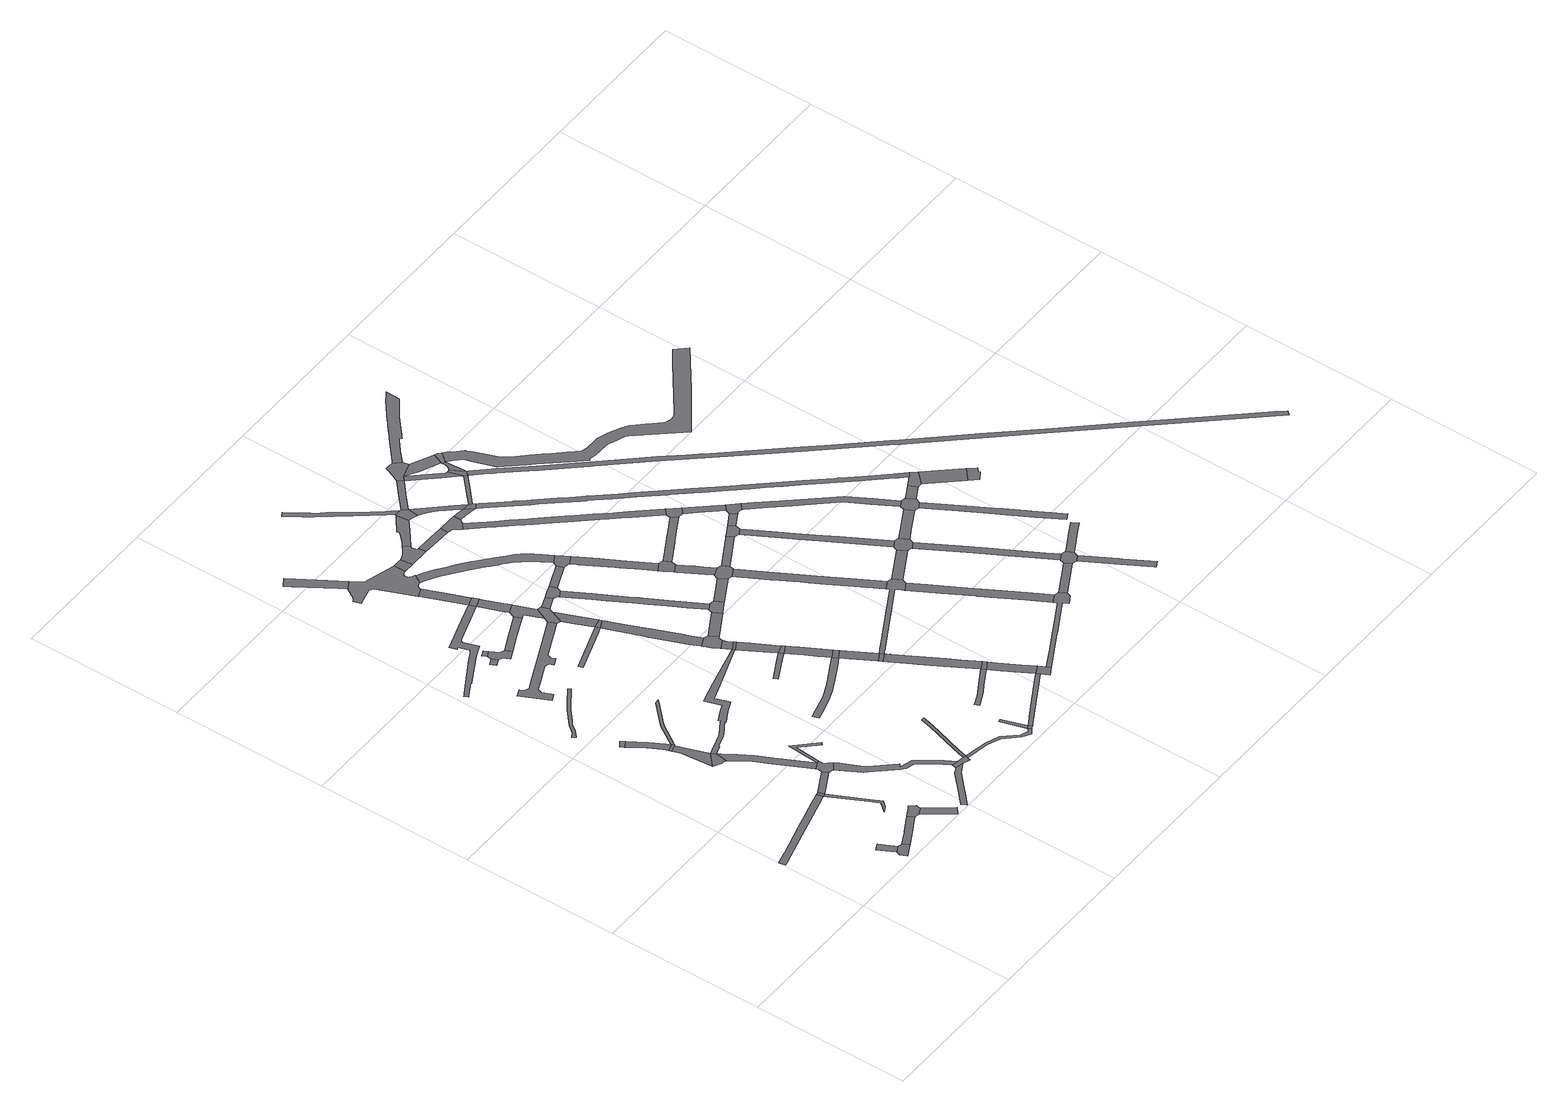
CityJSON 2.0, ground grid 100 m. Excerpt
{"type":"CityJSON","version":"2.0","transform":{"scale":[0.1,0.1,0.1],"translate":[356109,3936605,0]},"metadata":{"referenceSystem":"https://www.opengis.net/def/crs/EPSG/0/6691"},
"CityObjects":{
"road1":{"type":"Road","attributes":{"RoadStructureAttribute.sectionType":"1"},"geometry":[{"type":"MultiSurface","lod":"1","boundaries":[[[0,1,2,3,4,5,6,7,8,9,10,11,12,13]]]}]},
"road2":{"type":"Road","geometry":[{"type":"MultiSurface","lod":"1","boundaries":[[[14,15,16,17]]]}]},
"road3":{"type":"Road","geometry":[{"type":"MultiSurface","lod":"1","boundaries":[[[18,19,20,21,17,16,22]]]}]},
"road4":{"type":"Road","attributes":{"RoadStructureAttribute.sectionType":"1"},"geometry":[{"type":"MultiSurface","lod":"1","boundaries":[[[20,23,24,25,26,27,28,29,21]]]}]},
"road5":{"type":"Road","geometry":[{"type":"MultiSurface","lod":"1","boundaries":[[[5,30,31,6]]]}]},
"road6":{"type":"Road","geometry":[{"type":"MultiSurface","lod":"1","boundaries":[[[32,33,34,35]]]}]},
"road7":{"type":"Road","attributes":{"RoadStructureAttribute.sectionType":"1"},"geometry":[{"type":"MultiSurface","lod":"1","boundaries":[[[5,36,37,38,39,40,41,42,43,30]]]}]},
"road8":{"type":"Road","attributes":{"RoadStructureAttribute.sectionType":"1"},"geometry":[{"type":"MultiSurface","lod":"1","boundaries":[[[44,45,46,47,48,49,26,25,50,51]]]}]},
"road9":{"type":"Road","attributes":{"RoadStructureAttribute.sectionType":"1"},"geometry":[{"type":"MultiSurface","lod":"1","boundaries":[[[34,52,53,54,55,56,57,35]]]}]},
"road10":{"type":"Road","geometry":[{"type":"MultiSurface","lod":"1","boundaries":[[[58,59,60,61,62,63]]]}]},
"road11":{"type":"Road","attributes":{"RoadStructureAttribute.sectionType":"1"},"geometry":[{"type":"MultiSurface","lod":"1","boundaries":[[[61,64,65,66,67,68,69,62]]]}]},
"road12":{"type":"Road","geometry":[{"type":"MultiSurface","lod":"1","boundaries":[[[65,70,55,54,71,66]]]}]},
"road13":{"type":"Road","attributes":{"RoadStructureAttribute.sectionType":"1"},"geometry":[{"type":"MultiSurface","lod":"1","boundaries":[[[50,72,73,51]]]}]},
"road14":{"type":"Road","attributes":{"RoadStructureAttribute.sectionType":"1"},"geometry":[{"type":"MultiSurface","lod":"1","boundaries":[[[74,75,76,31,30]]]}]},
"road15":{"type":"Road","geometry":[{"type":"MultiSurface","lod":"1","boundaries":[[[77,78,79,80,81,82,83,84,85,86,87,88,89,90,91,92,93,94,95,96]]]}]},
"road16":{"type":"Road","attributes":{"RoadStructureAttribute.sectionType":"1"},"geometry":[{"type":"MultiSurface","lod":"1","boundaries":[[[97,98,99,100,101,60,59,102,103,104,105,106]]]}]},
"road17":{"type":"Road","geometry":[{"type":"MultiSurface","lod":"1","boundaries":[[[105,107,108,76,75,109,110,111,112,113,114,106]]]}]},
"road18":{"type":"Road","attributes":{"RoadStructureAttribute.sectionType":"1"},"geometry":[{"type":"MultiSurface","lod":"1","boundaries":[[[115,116,117,118,119,120,121,55,70]]]}]},
"road19":{"type":"Road","attributes":{"RoadStructureAttribute.sectionType":"1"},"geometry":[{"type":"MultiSurface","lod":"1","boundaries":[[[114,122,123,124,125,126,106]]]}]},
"road20":{"type":"Road","attributes":{"RoadStructureAttribute.sectionType":"1"},"geometry":[{"type":"MultiSurface","lod":"1","boundaries":[[[127,128,129,130,131,132,133,134,135]]]}]},
"road21":{"type":"Road","attributes":{"RoadStructureAttribute.sectionType":"1"},"geometry":[{"type":"MultiSurface","lod":"1","boundaries":[[[136,137,138,139,140,141,142,110,109,143,144,145,146,147,148,149,150]]]}]},
"road22":{"type":"Road","geometry":[{"type":"MultiSurface","lod":"1","boundaries":[[[151,152,153,154]]]}]},
"road23":{"type":"Road","attributes":{"RoadStructureAttribute.sectionType":"1"},"geometry":[{"type":"MultiSurface","lod":"1","boundaries":[[[155,156,157,158,159,160,161,162,163,164,165,166,167,168,169,170,171,172,173,174,175,176,177,178,179,180,181,182,183]]]}]},
"road24":{"type":"Road","attributes":{"RoadStructureAttribute.sectionType":"1"},"geometry":[{"type":"MultiSurface","lod":"1","boundaries":[[[184,185,186,187]]]}]},
"road25":{"type":"Road","geometry":[{"type":"MultiSurface","lod":"1","boundaries":[[[153,188,189,190,191,192,193,184,187,154]]]}]},
"road26":{"type":"Road","attributes":{"RoadStructureAttribute.sectionType":"1"},"geometry":[{"type":"MultiSurface","lod":"1","boundaries":[[[194,195,196,197,198,199,200,201,202,203,204,205,206,207,208,209,210,211,212,213]]]}]},
"road27":{"type":"Road","geometry":[{"type":"MultiSurface","lod":"1","boundaries":[[[149,127,135,214,215,216,217,150]]]}]},
"road28":{"type":"Road","attributes":{"RoadStructureAttribute.sectionType":"1"},"geometry":[{"type":"MultiSurface","lod":"1","boundaries":[[[218,219,220,221,222,223,224,225,226,227,228,229,230,231,232,233,61,60,234,235,236,237,238,239,240,241,242,243,244,245,246,247,248,249,250]]]}]},
"road29":{"type":"Road","attributes":{"RoadStructureAttribute.sectionType":"1"},"geometry":[{"type":"MultiSurface","lod":"1","boundaries":[[[191,251,252,253,254,192]]]}]},
"road30":{"type":"Road","attributes":{"RoadStructureAttribute.sectionType":"1"},"geometry":[{"type":"MultiSurface","lod":"1","boundaries":[[[255,256,257,258,259,260,261,262,263,264,217,216]]]}]},
"road31":{"type":"Road","attributes":{"RoadStructureAttribute.sectionType":"1"},"geometry":[{"type":"MultiSurface","lod":"1","boundaries":[[[265,266,267,268,269,270,271,272]]]}]},
"road32":{"type":"Road","attributes":{"RoadStructureAttribute.sectionType":"1"},"geometry":[{"type":"MultiSurface","lod":"1","boundaries":[[[273,274,275,276,277,278,279]]]}]},
"road33":{"type":"Road","attributes":{"RoadStructureAttribute.sectionType":"1"},"geometry":[{"type":"MultiSurface","lod":"1","boundaries":[[[215,280,281,282,283,284,285,286,287,288,289,290,291,216]]]}]},
"road34":{"type":"Road","geometry":[{"type":"MultiSurface","lod":"1","boundaries":[[[292,293,294,295,296,297,298,299,300,301,302,303,304,305,306,307,308,270,269,309,310,311,312,313,314,315,316,317,318,319,320,321,322,323,324]]]}]},
"road35":{"type":"Road","attributes":{"RoadStructureAttribute.sectionType":"1"},"geometry":[{"type":"MultiSurface","lod":"1","boundaries":[[[325,316,315,326,327,170,328]]]}]},
"road36":{"type":"Road","geometry":[{"type":"MultiSurface","lod":"1","boundaries":[[[170,169,329,330,328]]]}]},
"road37":{"type":"Road","geometry":[{"type":"MultiSurface","lod":"1","boundaries":[[[331,253,252,332,333,334,335,336,337,338,339]]]}]},
"road38":{"type":"Road","attributes":{"RoadStructureAttribute.sectionType":"1"},"geometry":[{"type":"MultiSurface","lod":"1","boundaries":[[[340,341,342,329,169,343,331,339]]]}]},
"road39":{"type":"Road","geometry":[{"type":"MultiSurface","lod":"1","boundaries":[[[336,194,213,344,345,346,347,348,337]]]}]},
"road40":{"type":"Road","geometry":[{"type":"MultiSurface","lod":"1","boundaries":[[[273,279,349,350]]]}]},
"road41":{"type":"Road","attributes":{"RoadStructureAttribute.sectionType":"1"},"geometry":[{"type":"MultiSurface","lod":"1","boundaries":[[[351,345,344,352,273,350]]]}]},
"road42":{"type":"Road","geometry":[{"type":"MultiSurface","lod":"1","boundaries":[[[353,354,355,356,357]]]}]},
"road43":{"type":"Road","attributes":{"RoadStructureAttribute.sectionType":"1"},"geometry":[{"type":"MultiSurface","lod":"1","boundaries":[[[358,359,360,361,362]]]}]},
"road44":{"type":"Road","geometry":[{"type":"MultiSurface","lod":"1","boundaries":[[[286,285,363,364,365,366,367,353,357]]]}]},
"road45":{"type":"Road","attributes":{"RoadStructureAttribute.sectionType":"1"},"geometry":[{"type":"MultiSurface","lod":"1","boundaries":[[[368,369,370,371,372,373,374,375,376,377,378,379,380,381,382,383,384,385,386,387,388,389,390,391,392,393,389]]]}]},
"road46":{"type":"Road","attributes":{"RoadStructureAttribute.sectionType":"1"},"geometry":[{"type":"MultiSurface","lod":"1","boundaries":[[[279,394,395,396,397,398,399,400,401,402,403,404,405,406,349]]]}]},
"road47":{"type":"Road","attributes":{"RoadStructureAttribute.sectionType":"1"},"geometry":[{"type":"MultiSurface","lod":"1","boundaries":[[[407,408,348,347,409]]]}]},
"road48":{"type":"Road","geometry":[{"type":"MultiSurface","lod":"1","boundaries":[[[410,401,400,411,412,413,414,415,416]]]}]},
"road49":{"type":"Road","attributes":{"RoadStructureAttribute.sectionType":"1"},"geometry":[{"type":"MultiSurface","lod":"1","boundaries":[[[417,418,419,414,413,250]]]}]},
"road50":{"type":"Road","attributes":{"RoadStructureAttribute.sectionType":"1"},"geometry":[{"type":"MultiSurface","lod":"1","boundaries":[[[420,421,306,305,422,423]]]}]},
"road51":{"type":"Road","geometry":[{"type":"MultiSurface","lod":"1","boundaries":[[[417,250,249,424,425]]]}]},
"road52":{"type":"Road","attributes":{"RoadStructureAttribute.sectionType":"1"},"geometry":[{"type":"MultiSurface","lod":"1","boundaries":[[[424,426,362,427,428,425]]]}]},
"road53":{"type":"Road","geometry":[{"type":"MultiSurface","lod":"1","boundaries":[[[362,361,429,427]]]}]},
"road54":{"type":"Road","geometry":[{"type":"MultiSurface","lod":"1","boundaries":[[[430,431,432,433,434,407,409,435,436,437]]]}]},
"road55":{"type":"Road","attributes":{"RoadStructureAttribute.sectionType":"1"},"geometry":[{"type":"MultiSurface","lod":"1","boundaries":[[[438,439,440,429,361,441,442,443,444,368,445]]]}]},
"road56":{"type":"Road","geometry":[{"type":"MultiSurface","lod":"1","boundaries":[[[446,447,423,422,448,449,450,451,452,453,454,455,456,457,458]]]}]},
"road57":{"type":"Road","attributes":{"RoadStructureAttribute.sectionType":"1"},"geometry":[{"type":"MultiSurface","lod":"1","boundaries":[[[459,460,410,416,461,462,463]]]}]},
"road58":{"type":"Road","attributes":{"RoadStructureAttribute.sectionType":"1"},"geometry":[{"type":"MultiSurface","lod":"1","boundaries":[[[464,465,466,467,468,469,470,471,472,473,474,475,476,477,478,479,480,481,482,483,484,485,486,487,292,324,488,489,490,491,492,493,494,495,496,497,498,499,500,501,502,503,504,505,506,507,508,509,510,511,512,513]]]}]},
"road59":{"type":"Road","geometry":[{"type":"MultiSurface","lod":"1","boundaries":[[[368,389,393,445]]]}]},
"road60":{"type":"Road","attributes":{"RoadStructureAttribute.sectionType":"1"},"geometry":[{"type":"MultiSurface","lod":"1","boundaries":[[[514,515,516,517,518,519,520,521,522,523,524,525,526,527,528,529]]]}]},
"road61":{"type":"Road","attributes":{"RoadStructureAttribute.sectionType":"1"},"geometry":[{"type":"MultiSurface","lod":"1","boundaries":[[[530,531,532,533,353,367,534,535,536,537,538,539]]]}]},
"road62":{"type":"Road","attributes":{"RoadStructureAttribute.sectionType":"1"},"geometry":[{"type":"MultiSurface","lod":"1","boundaries":[[[540,541,542,543,544,545,546,547,548,549,550,551,552,553,554,430,437]]]}]},
"road63":{"type":"Road","geometry":[{"type":"MultiSurface","lod":"1","boundaries":[[[555,392,391,556]]]}]},
"road64":{"type":"Road","attributes":{"RoadStructureAttribute.sectionType":"1"},"geometry":[{"type":"MultiSurface","lod":"1","boundaries":[[[431,557,558,559,560,432]]]}]},
"road65":{"type":"Road","attributes":{"RoadStructureAttribute.sectionType":"1"},"geometry":[{"type":"MultiSurface","lod":"1","boundaries":[[[448,561,562,563,564,449]]]}]},
"road66":{"type":"Road","attributes":{"RoadStructureAttribute.sectionType":"1"},"geometry":[{"type":"MultiSurface","lod":"1","boundaries":[[[457,565,566,567,568,569,570,571,572,573,574,458]]]}]},
"road67":{"type":"Road","attributes":{"RoadStructureAttribute.sectionType":"1"},"geometry":[{"type":"MultiSurface","lod":"1","boundaries":[[[575,576,577,578,579,580,581,514,582,583,584,585,586,587,588,589,555,556]]]}]},
"road68":{"type":"Road","geometry":[{"type":"MultiSurface","lod":"1","boundaries":[[[548,547,459,463,590,591,592,593,594]]]}]},
"road69":{"type":"Road","attributes":{"RoadStructureAttribute.sectionType":"1"},"geometry":[{"type":"MultiSurface","lod":"1","boundaries":[[[595,596,597,598,599,600,601,602,603,604,605,606,607,608,609,610,611,612,613,614,615,616]]]}]},
"road70":{"type":"Road","geometry":[{"type":"MultiSurface","lod":"1","boundaries":[[[514,529,617,582]]]}]},
"road71":{"type":"Road","geometry":[{"type":"MultiSurface","lod":"1","boundaries":[[[558,618,619,620,621,464,513,559]]]}]},
"road72":{"type":"Road","attributes":{"RoadStructureAttribute.sectionType":"1"},"geometry":[{"type":"MultiSurface","lod":"1","boundaries":[[[622,623,539,624,625,626,627,617,529]]]}]},
"road73":{"type":"Road","geometry":[{"type":"MultiSurface","lod":"1","boundaries":[[[603,602,567,566,628,629,630,631,632,633]]]}]},
"road74":{"type":"Road","geometry":[{"type":"MultiSurface","lod":"1","boundaries":[[[624,539,538,634,635,636]]]}]},
"road75":{"type":"Road","geometry":[{"type":"MultiSurface","lod":"1","boundaries":[[[637,563,562,638,639,640,641,642,643]]]}]},
"road76":{"type":"Road","attributes":{"RoadStructureAttribute.sectionType":"1"},"geometry":[{"type":"MultiSurface","lod":"1","boundaries":[[[593,644,645,646,647,594]]]}]},
"road77":{"type":"Road","attributes":{"RoadStructureAttribute.sectionType":"1"},"geometry":[{"type":"MultiSurface","lod":"1","boundaries":[[[619,648,649,650,651,652,653,654,655,656,657,658,659,660,620]]]}]},
"road78":{"type":"Road","geometry":[{"type":"MultiSurface","lod":"1","boundaries":[[[661,654,653,662,663,664,665,666]]]}]},
"road79":{"type":"Road","attributes":{"RoadStructureAttribute.sectionType":"1"},"geometry":[{"type":"MultiSurface","lod":"1","boundaries":[[[631,667,668,669,670,671,672,673,674,675,632]]]}]},
"road80":{"type":"Road","attributes":{"RoadStructureAttribute.sectionType":"1"},"geometry":[{"type":"MultiSurface","lod":"1","boundaries":[[[664,676,677,678,679,680,681,682,665]]]}]},
"road81":{"type":"Road","attributes":{"RoadStructureAttribute.sectionType":"1"},"geometry":[{"type":"MultiSurface","lod":"1","boundaries":[[[642,683,684,685,672,686,687,643]]]}]},
"road82":{"type":"Road","attributes":{"RoadStructureAttribute.sectionType":"1"},"geometry":[{"type":"MultiSurface","lod":"1","boundaries":[[[688,689,690,691,692,693,694,695,696,697,698,699,392,555,700,701,702,703,704,705,706,707,708,709]]]}]},
"road83":{"type":"Road","attributes":{"RoadStructureAttribute.sectionType":"7"},"geometry":[{"type":"MultiSurface","lod":"1","boundaries":[[[632,710,711,712,713,714,715,633]]]}]},
"road84":{"type":"Road","geometry":[{"type":"MultiSurface","lod":"1","boundaries":[[[716,717,718,719,678,677,646,645,720,721]]]}]},
"road85":{"type":"Road","geometry":[{"type":"MultiSurface","lod":"1","boundaries":[[[685,722,723,673,672]]]}]},
"road86":{"type":"Road","attributes":{"RoadStructureAttribute.sectionType":"1"},"geometry":[{"type":"MultiSurface","lod":"1","boundaries":[[[724,725,726,727,728,729,730,731,732,733,734,735,736,737,641,640,738,739,740,741,742,743,744,745,746,747,748,749,750,751,752,753,754]]]}]},
"road87":{"type":"Road","attributes":{"RoadStructureAttribute.sectionType":"1"},"geometry":[{"type":"MultiSurface","lod":"1","boundaries":[[[720,755,756,757,758,759,760,761,762,691,690,763,764,765,766,767,721]]]}]},
"road88":{"type":"Road","attributes":{"RoadStructureAttribute.sectionType":"7"},"geometry":[{"type":"MultiSurface","lod":"1","boundaries":[[[768,673,723,769,770,771,772]]]}]},
"road89":{"type":"Road","attributes":{"RoadStructureAttribute.sectionType":"1"},"geometry":[{"type":"MultiSurface","lod":"1","boundaries":[[[666,773,774,775,776,777,778,779,780,781,782,783,784,785,661]]]}]},
"road90":{"type":"Road","geometry":[{"type":"MultiSurface","lod":"1","boundaries":[[[786,713,712,787,788,789,790,791,792]]]}]},
"road91":{"type":"Road","attributes":{"RoadStructureAttribute.sectionType":"1"},"geometry":[{"type":"MultiSurface","lod":"1","boundaries":[[[793,794,795,717,716,796,797,798]]]}]},
"road92":{"type":"Road","attributes":{"RoadStructureAttribute.sectionType":"1"},"geometry":[{"type":"MultiSurface","lod":"1","boundaries":[[[799,800,801,802,787,712,803,804,805,772,806]]]}]},
"road93":{"type":"Road","attributes":{"RoadStructureAttribute.sectionType":"1"},"geometry":[{"type":"MultiSurface","lod":"1","boundaries":[[[635,807,808,809,810,811,812,813,814,815,816,817,818,819,820,821,636]]]}]},
"road94":{"type":"Road","attributes":{"RoadStructureAttribute.sectionType":"1"},"geometry":[{"type":"MultiSurface","lod":"1","boundaries":[[[822,823,788,787,824,825,826,827,828,829]]]}]},
"road95":{"type":"Road","geometry":[{"type":"MultiSurface","lod":"1","boundaries":[[[772,771,830,831,832,806]]]}]},
"road96":{"type":"Road","attributes":{"RoadStructureAttribute.sectionType":"1"},"geometry":[{"type":"MultiSurface","lod":"1","boundaries":[[[833,834,835,836,837,838,839,831,830,840,841,842]]]}]},
"road97":{"type":"Road","attributes":{"RoadStructureAttribute.sectionType":"1"},"geometry":[{"type":"MultiSurface","lod":"1","boundaries":[[[708,843,844,845,846,847,848,815,814,849,850,851,852,853,709]]]}]},
"road98":{"type":"Road","geometry":[{"type":"MultiSurface","lod":"1","boundaries":[[[854,793,798,855,856,857,858]]]}]},
"road99":{"type":"Road","geometry":[{"type":"MultiSurface","lod":"1","boundaries":[[[833,842,859,860,861,822,829]]]}]},
"road100":{"type":"Road","geometry":[{"type":"MultiSurface","lod":"1","boundaries":[[[779,778,862,863,864,865,724,754]]]}]},
"road101":{"type":"Road","geometry":[{"type":"MultiSurface","lod":"1","boundaries":[[[866,867,689,688,868,869]]]}]},
"road102":{"type":"Road","attributes":{"RoadStructureAttribute.sectionType":"1"},"geometry":[{"type":"MultiSurface","lod":"1","boundaries":[[[857,870,871,872,858]]]}]},
"road103":{"type":"Road","attributes":{"RoadStructureAttribute.sectionType":"1"},"geometry":[{"type":"MultiSurface","lod":"1","boundaries":[[[855,873,874,875,876,877,878,879,880,881,882,883,856]]]}]},
"road104":{"type":"Road","attributes":{"RoadStructureAttribute.sectionType":"1"},"geometry":[{"type":"MultiSurface","lod":"1","boundaries":[[[863,884,885,886,887,888,864]]]}]},
"road105":{"type":"Road","attributes":{"RoadStructureAttribute.sectionType":"1"},"geometry":[{"type":"MultiSurface","lod":"1","boundaries":[[[889,890,891,892,893,894,895,896,897,898,899,900,901,902,903,904,905,906,907,908,909,910,911,912,913,914,915,791,790]]]}]},
"road106":{"type":"Road","geometry":[{"type":"MultiSurface","lod":"1","boundaries":[[[871,870,916,917,918,919,920,921,887,886]]]}]},
"road107":{"type":"Road","geometry":[{"type":"MultiSurface","lod":"1","boundaries":[[[922,923,924,925,926,878,877,866,869]]]}]},
"road108":{"type":"Road","attributes":{"RoadStructureAttribute.sectionType":"1"},"geometry":[{"type":"MultiSurface","lod":"1","boundaries":[[[927,928,929,930,931,932,933,934,935,936,937,938,939,940,941,942,943,944,945,946,947,948,949,950,951,952,953,954,955,956,957,958,959,960,961,962,963,964,965,966,967,968,969,970,971,972,973,974,975,976,977,978,979,980,981,982,983,984,985,986,987,988,989,990,991,992,993,994,995,996,997,722,685]]]}]},
"road109":{"type":"Road","geometry":[{"type":"MultiSurface","lod":"1","boundaries":[[[998,999,1000,1001,813,812]]]}]},
"road110":{"type":"Road","attributes":{"RoadStructureAttribute.sectionType":"1"},"geometry":[{"type":"MultiSurface","lod":"1","boundaries":[[[1002,1003,1004,1005,1006,1007,1008,1009,1010,1011,924,923]]]}]},
"road111":{"type":"Road","attributes":{"RoadStructureAttribute.sectionType":"1"},"geometry":[{"type":"MultiSurface","lod":"1","boundaries":[[[1012,1013,1014,1015,1016,1017,1018,1019,919,918,1020,1021,1022,1023,1024,1025,1026,1027]]]}]},
"road112":{"type":"Road","attributes":{"RoadStructureAttribute.sectionType":"1"},"geometry":[{"type":"MultiSurface","lod":"1","boundaries":[[[1028,1029,926,925,1030,1031]]]}]},
"road113":{"type":"Road","geometry":[{"type":"MultiSurface","lod":"1","boundaries":[[[1007,1006,1000,999,1032,1033,1034,1035]]]}]},
"road114":{"type":"Road","attributes":{"RoadStructureAttribute.sectionType":"1"},"geometry":[{"type":"MultiSurface","lod":"1","boundaries":[[[1036,1037,1033,1032,1038,1039,1040,1041]]]}]},
"road115":{"type":"Road","geometry":[{"type":"MultiSurface","lod":"1","boundaries":[[[1042,1043,1044,1045,1012,1027,1046,1028,1031]]]}]},
"road116":{"type":"Road","attributes":{"RoadStructureAttribute.sectionType":"1"},"geometry":[{"type":"MultiSurface","lod":"1","boundaries":[[[1034,1047,1048,1049,1050,1051,1052,1035]]]}]},
"road117":{"type":"Road","attributes":{"RoadStructureAttribute.sectionType":"1"},"geometry":[{"type":"MultiSurface","lod":"1","boundaries":[[[1053,1054,1055,1056,1057,1058,1059,1060,1061,1062,1063,1064,1065,1066,1067,1068,1069,1070,1071,1072,1073,1074,1075,1076,1077,1078,1079,1080,1081,1082,1083,1084,1085,1086,1087,1088,1089,1090,1091,1092,1093,1094,1095,1096,1097,1098,1099,1100,1101,1102,1103,1104,1105,1106,1107,1108,1109,1110,1111,1112,1113,1114,1115,1116,1117,1118,1119,1120,1121,1122,1123,1124,859,842]]]}]},
"road118":{"type":"Road","attributes":{"RoadStructureAttribute.sectionType":"1"},"geometry":[{"type":"MultiSurface","lod":"1","boundaries":[[[1125,1126,1045,1044,1127,1128]]]}]},
"road119":{"type":"Road","attributes":{"RoadStructureAttribute.sectionType":"1"},"geometry":[{"type":"MultiSurface","lod":"1","boundaries":[[[1129,1130,1131,1132,1133,1134,1135,1043,1042,1136,1137,1138,1139,1140]]]}]},
"road120":{"type":"Road","geometry":[{"type":"MultiSurface","lod":"1","boundaries":[[[1141,1142,1143,1144,965,964,1125,1128]]]}]},
"road121":{"type":"Road","attributes":{"RoadStructureAttribute.sectionType":"1"},"geometry":[{"type":"MultiSurface","lod":"1","boundaries":[[[1143,1142,1145,1146]]]}]},
"road122":{"type":"Road","geometry":[{"type":"MultiSurface","lod":"1","boundaries":[[[1145,1147,1148,1149,1150,1146]]]}]},
"road123":{"type":"Road","attributes":{"RoadStructureAttribute.sectionType":"1"},"geometry":[{"type":"MultiSurface","lod":"1","boundaries":[[[771,1151,1152,1153,1154,1155,1156,1157,1158,1159,1160,1161,1162,1163,1164,1165,1166,1167,1168,1169,1170,1171,1172,1173,1174,1175,1176,1177,1178,1179,1180,1181,1182,1183,1184,1185,1186,1187,1188,1189,1190,1191,1192,1193,1194,1195,1196,1197,1198,1199,1200,830]]]}]}
},
"vertices":[
[55,554,0],[88,563,0],[306,622,0],[418,652,0],[517,678,0],[580,695,0],[570,734,0],[506,717,0],[400,689,0],[295,661,0],[87,604,0],[78,602,0],[3,582,0],[14,543,0],
[447,228,0],[406,207,0],[459,103,0],[499,125,0],
[471,34,0],[506,53,0],[555,79,0],[527,116,0],[450,74,0],
[633,122,0],[635,123,0],[746,186,0],[724,225,0],[618,165,0],[617,164,0],[557,132,0],
[598,700,0],[585,738,0],
[267,1869,0],[230,1844,0],[246,1819,0],[284,1844,0],
[695,463,0],[723,405,0],[705,383,0],[676,348,0],[715,367,0],[722,375,0],[745,402,0],[710,474,0],
[821,214,0],[824,234,0],[796,269,0],[788,263,0],[779,256,0],[764,248,0],[776,180,0],[820,204,0],
[313,1716,0],[356,1635,0],[367,1606,0],[413,1623,0],[398,1653,0],[353,1739,0],
[481,1302,0],[489,1300,0],[502,1375,0],[488,1404,0],[408,1334,0],[460,1307,0],
[478,1431,0],[416,1600,0],[374,1585,0],[375,1581,0],[392,1535,0],[408,1340,0],
[426,1610,0],[374,1586,0],
[906,9,0],[946,39,0],
[600,701,0],[751,783,0],[731,818,0],
[187,2119,0],[222,2163,0],[241,2180,0],[290,2222,0],[308,2238,0],[324,2250,0],[351,2268,0],[419,2315,0],[446,2334,0],[436,2350,0],[348,2289,0],[313,2265,0],[304,2260,0],[297,2254,0],[277,2237,0],[229,2194,0],[208,2175,0],[168,2126,0],[136,2104,0],[148,2084,0],
[661,1101,0],[615,1202,0],[564,1281,0],[515,1355,0],[511,1362,0],[519,1256,0],[572,1177,0],[621,1079,0],[733,858,0],[774,879,0],
[739,846,0],[737,839,0],[780,775,0],[827,807,0],[813,826,0],[811,830,0],[789,850,0],[791,878,0],
[427,1611,0],[457,1657,0],[517,1749,0],[637,1869,0],[659,1890,0],[632,1887,0],[502,1759,0],
[804,1047,0],[907,942,0],[922,957,0],[790,1088,0],[776,908,0],
[1198,231,0],[1162,213,0],[1032,90,0],[976,37,0],[995,8,0],[1063,72,0],[1102,110,0],[1182,185,0],[1248,222,0],
[1204,320,0],[1102,464,0],[1022,487,0],[1040,503,0],[919,636,0],[904,653,0],[844,781,0],[867,625,0],[883,608,0],[1007,472,0],[1030,454,0],[1086,435,0],[1179,303,0],[1205,263,0],[1245,256,0],
[338,2818,0],[355,2781,0],[393,2799,0],[377,2835,0],
[60,2760,0],[93,2779,0],[152,2814,0],[155,2808,0],[161,2812,0],[344,2914,0],[415,2944,0],[420,2947,0],[420,2954,0],[416,2966,0],[390,3041,0],[393,3049,0],[398,3056,0],[411,3062,0],[667,3149,0],[651,3191,0],[525,3148,0],[314,3077,0],[328,3034,0],[343,3040,0],[364,2976,0],[364,2972,0],[360,2967,0],[347,2959,0],[296,2932,0],[92,2810,0],[71,2798,0],[53,2787,0],[46,2783,0],
[418,2884,0],[404,2909,0],[368,2893,0],[382,2865,0],
[395,2800,0],[423,2788,0],[443,2749,0],[496,2774,0],[477,2815,0],[449,2825,0],
[804,2755,0],[590,2655,0],[357,2547,0],[312,2526,0],[284,2537,0],[270,2566,0],[225,2545,0],[310,2367,0],[355,2388,0],[324,2453,0],[334,2481,0],[398,2511,0],[506,2561,0],[535,2551,0],[546,2525,0],[592,2546,0],[580,2572,0],[590,2600,0],[611,2609,0],[822,2709,0],
[1296,204,0],[1300,226,0],[1306,243,0],[1288,248,0],
[943,1720,0],[825,1689,0],[801,1682,0],[835,1576,0],[790,1557,0],[725,1526,0],[732,1516,0],[727,1511,0],[719,1506,0],[685,1485,0],[672,1476,0],[623,1449,0],[609,1443,0],[554,1426,0],[542,1422,0],[541,1422,0],[521,1382,0],[557,1394,0],[556,1400,0],[561,1402,0],[617,1420,0],[635,1427,0],[684,1454,0],[699,1464,0],[732,1485,0],[739,1489,0],[743,1482,0],[809,1521,0],[884,1554,0],[855,1646,0],[950,1680,0],[1233,1780,0],[1228,1795,0],
[609,2827,0],[744,2890,0],[724,2931,0],[590,2868,0],
[1325,309,0],[1377,478,0],[1393,529,0],[1411,599,0],[1414,610,0],[1395,613,0],[1394,609,0],[1375,535,0],[1356,472,0],[1314,334,0],
[164,4114,0],[192,4070,0],[289,3920,0],[308,3892,0],[360,3810,0],[412,3843,0],[347,3943,0],[217,4146,0],
[924,2517,0],[884,2503,0],[613,2409,0],[623,2381,0],[652,2391,0],[884,2472,0],[935,2489,0],
[1371,212,0],[1452,197,0],[1530,166,0],[1611,81,0],[1665,51,0],[1698,74,0],[1687,90,0],[1668,76,0],[1623,95,0],[1542,181,0],[1456,215,0],[1361,233,0],
[667,3569,0],[659,3574,0],[648,3580,0],[639,3588,0],[634,3592,0],[631,3597,0],[630,3603,0],[630,3615,0],[632,3621,0],[636,3626,0],[641,3630,0],[648,3633,0],[657,3635,0],[661,3635,0],[662,3709,0],[461,3767,0],[449,3785,0],[331,3761,0],[318,3743,0],[299,3727,0],[310,3682,0],[418,3709,0],[445,3696,0],[543,3458,0],[599,3482,0],[601,3493,0],[603,3499,0],[607,3504,0],[611,3508,0],[616,3511,0],[622,3513,0],[628,3514,0],[634,3514,0],
[668,3311,0],[547,3448,0],[577,3375,0],[707,3213,0],
[724,3171,0],[711,3203,0],
[739,2970,0],[767,2900,0],[789,2845,0],[799,2820,0],[802,2814,0],[814,2783,0],[847,2861,0],[823,2923,0],[795,2993,0],
[784,3021,0],[782,3025,0],[732,3151,0],[729,2994,0],
[848,2698,0],[880,2781,0],[887,2797,0],[893,2809,0],[877,2853,0],
[988,2519,0],[983,2531,0],
[887,2764,0],[886,2608,0],
[1705,105,0],[1703,109,0],[1654,260,0],[1636,255,0],[1685,99,0],
[1175,1475,0],[1189,1449,0],[1294,1504,0],[1371,1544,0],[1356,1570,0],
[1703,78,0],[1705,79,0],[1706,80,0],[1712,80,0],[1717,83,0],
[1503,1311,0],[1449,1280,0],[1329,1214,0],[1313,1206,0],[1309,1203,0],[1300,1199,0],[1250,1176,0],[1227,1167,0],[1171,1150,0],[1102,1132,0],[1060,1121,0],[1070,1082,0],[1113,1093,0],[1182,1111,0],[1235,1127,0],[1266,1139,0],[1285,1148,0],[1286,1148,0],[1317,1163,0],[1347,1178,0],[1469,1245,0],[1523,1276,0],[1555,1220,0],[1632,1085,0],[1684,1115,0],[1576,1306,0],
[983,2361,0],[1026,2248,0],[1033,2229,0],[1041,2211,0],[1119,2016,0],[1139,1971,0],[1148,1950,0],[1210,1978,0],[1181,2047,0],[1161,2097,0],[1097,2252,0],[1076,2304,0],[1043,2383,0],
[952,2883,0],[888,2857,0],[970,2840,0],
[1239,1967,0],[1154,1936,0],[1173,1893,0],[1196,1852,0],[1254,1884,0],[1260,1911,0],[1268,1915,0],
[1281,1825,0],[1263,1858,0],[1255,1880,0],
[705,3709,0],[694,3709,0],[730,3634,0],[720,3709,0],
[1236,1781,0],[1289,1811,0],
[1276,1712,0],[1413,1592,0],[1326,1747,0],
[1424,1574,0],
[1042,2845,0],[1052,2873,0],[1035,2916,0],[990,2898,0],[976,2893,0],[996,2830,0],[998,2830,0],[1002,2822,0],
[1540,1368,0],[1461,1508,0],[1455,1519,0],[1392,1507,0],[1429,1442,0],[1466,1377,0],[1488,1337,0],[1556,1341,0],
[790,3745,0],[759,3723,0],[858,3632,0],[853,3679,0],[848,3681,0],[843,3683,0],[839,3688,0],[837,3694,0],[834,3706,0],[835,3714,0],[838,3722,0],[842,3728,0],[813,3764,0],
[1399,2060,0],[1357,2036,0],[1383,1981,0],[1389,1985,0],[1429,2007,0],
[1254,3039,0],[1237,3069,0],[1218,3101,0],[1195,3136,0],[1187,3147,0],[1163,3180,0],[1151,3195,0],[1128,3220,0],[1108,3239,0],[1081,3263,0],[1080,3264,0],[1049,3291,0],[1012,3323,0],[974,3355,0],[944,3379,0],[942,3381,0],[908,3407,0],[874,3433,0],[820,3472,0],[785,3496,0],[773,3504,0],[746,3522,0],[711,3543,0],[674,3564,0],[640,3512,0],[645,3510,0],[651,3508,0],[662,3502,0],[678,3493,0],[714,3471,0],[750,3448,0],[784,3424,0],[806,3408,0],[838,3384,0],[871,3360,0],[906,3333,0],[929,3314,0],[939,3306,0],[972,3277,0],[1011,3244,0],[1025,3232,0],[1043,3217,0],[1068,3194,0],[1091,3171,0],[1104,3157,0],[1115,3145,0],[1147,3099,0],[1168,3067,0],[1187,3037,0],[1204,3006,0],
[1915,584,0],[1813,523,0],[1755,488,0],[1730,474,0],[1710,465,0],[1708,464,0],[1670,448,0],[1666,446,0],[1678,419,0],[1702,429,0],[1707,431,0],[1709,432,0],[1743,447,0],[1771,463,0],[1820,492,0],[1930,558,0],
[2002,277,0],[1888,212,0],[1765,141,0],[1757,136,0],[1737,95,0],[1778,119,0],[1894,186,0],[2031,265,0],[2079,293,0],[2067,315,0],
[1093,2659,0],[1131,2589,0],[1202,2461,0],[1218,2432,0],[1244,2385,0],[1298,2289,0],[1351,2193,0],[1409,2088,0],[1449,2111,0],[1337,2314,0],[1296,2388,0],[1265,2442,0],[1256,2460,0],[1242,2485,0],[1129,2689,0],
[1698,1091,0],[1645,1061,0],
[1085,2886,0],[1209,2936,0],[1191,2979,0],[1057,2925,0],
[1002,3628,0],[1053,3626,0],[1055,3675,0],[1014,3676,0],
[938,3806,0],[1001,3857,0],[992,3938,0],[979,3928,0],[890,3858,0],[893,3848,0],[891,3839,0],[890,3838,0],[865,3811,0],[836,3783,0],
[1650,1053,0],[1661,1034,0],[1713,941,0],[1715,937,0],[1742,889,0],[1815,761,0],[1853,693,0],[1968,613,0],[1909,717,0],[1868,791,0],[1717,1058,0],[1715,1062,0],[1714,1063,0],[1713,1064,0],[1704,1080,0],
[1468,2030,0],[1482,2038,0],[1487,2041,0],[1510,2054,0],[1481,2106,0],
[612,4449,0],[629,4424,0],[678,4353,0],[712,4303,0],[714,4300,0],[847,4131,0],[963,3984,0],[995,3946,0],[1038,3943,0],[1006,3980,0],[986,4003,0],[879,4135,0],[875,4141,0],[830,4199,0],[784,4262,0],[738,4318,0],[727,4335,0],[714,4353,0],[689,4388,0],[657,4433,0],[647,4448,0],[637,4464,0],
[1982,587,0],
[1218,2939,0],[1247,2931,0],[1299,2960,0],[1279,2996,0],
[1958,508,0],[1972,482,0],[2119,344,0],[2075,423,0],[2025,512,0],[1993,567,0],
[1014,3856,0],[1019,3855,0],[1038,3850,0],[1065,3840,0],[1070,3912,0],[1043,3941,0],
[2106,244,0],[2159,274,0],[2145,298,0],
[1068,3675,0],[1076,3619,0],[1081,3618,0],[1122,3572,0],[1156,3602,0],[1175,3626,0],[1176,3673,0],
[1631,2123,0],[1669,2144,0],[1638,2196,0],[1562,2152,0],
[1269,2893,0],[1275,2881,0],[1376,2704,0],[1387,2685,0],[1450,2574,0],[1492,2500,0],[1544,2530,0],[1504,2600,0],[1437,2717,0],[1391,2798,0],[1389,2802,0],[1379,2820,0],[1320,2923,0],
[1573,2520,0],[1509,2471,0],[1515,2460,0],[1538,2420,0],[1590,2450,0],[1595,2479,0],
[1091,3826,0],[1129,3799,0],[1133,3795,0],[1161,3770,0],[1241,3677,0],[1250,3666,0],[1302,3663,0],[1248,3721,0],[1164,3811,0],
[1547,2404,0],[1649,2225,0],[1706,2245,0],[1665,2317,0],[1644,2354,0],[1613,2408,0],[1594,2442,0],
[1196,3626,0],[1232,3621,0],[1299,3612,0],[1239,3667,0],[1203,3672,0],
[2235,1354,0],[2206,1407,0],[2176,1415,0],[2124,1385,0],[2133,1369,0],[2105,1353,0],[1964,1273,0],[1941,1260,0],[1730,1141,0],[1717,1134,0],[1715,1133,0],[1701,1124,0],[1707,1097,0],[1715,1101,0],[1717,1102,0],[1955,1236,0],[1974,1247,0],[2130,1335,0],[2147,1345,0],[2168,1308,0],[2174,1296,0],[2227,1326,0],
[1157,3990,0],[1210,4037,0],[1242,4065,0],[1218,4098,0],[1196,4078,0],[1131,4020,0],
[1758,2196,0],[1736,2238,0],[1731,2239,0],[1729,2240,0],[1697,2139,0],[1750,2168,0],
[1329,3633,0],[1316,3648,0],
[1916,2755,0],[1780,2907,0],[1739,2953,0],[1737,2955,0],[1723,2970,0],[1648,3055,0],[1578,3132,0],[1544,3171,0],[1465,3258,0],[1418,3310,0],[1404,3326,0],[1335,3403,0],[1279,3465,0],[1218,3533,0],[1209,3475,0],[1246,3433,0],[1292,3381,0],[1342,3326,0],[1355,3311,0],[1385,3278,0],[1455,3200,0],[1511,3138,0],[1613,3023,0],[1654,2978,0],[1667,2963,0],[1669,2961,0],[1736,2886,0],[1738,2884,0],[1747,2874,0],[1752,2868,0],[1882,2724,0],
[1727,2087,0],[1729,2083,0],[1805,1949,0],[1810,1939,0],[1887,1803,0],[1911,1761,0],[1960,1675,0],[2018,1572,0],[2072,1599,0],[1997,1731,0],[1963,1791,0],[1947,1820,0],[1861,1971,0],
[1382,3737,0],[1396,3722,0],[1482,3802,0],[1485,3804,0],[1470,3819,0],
[1728,2555,0],[1729,2555,0],[1732,2557,0],[1734,2558,0],[1831,2614,0],[1905,2656,0],[1877,2694,0],[1862,2685,0],[1815,2659,0],[1751,2622,0],[1735,2613,0],[1733,2612,0],[1706,2596,0],
[1239,4139,0],[1267,4089,0],[1363,4118,0],[1356,4157,0],[1355,4161,0],[1315,4198,0],[1265,4203,0],
[1937,2354,0],[1923,2346,0],[1787,2268,0],[1815,2229,0],[1938,2300,0],[1961,2313,0],
[1436,3912,0],[1429,3914,0],[1408,3935,0],[1381,3965,0],[1355,3941,0],[1383,3911,0],[1440,3851,0],[1442,3911,0],
[2385,401,0],[2392,405,0],[2609,528,0],[2628,494,0],[2680,523,0],[2689,552,0],[2667,593,0],[2637,600,0],[2585,571,0],[2596,551,0],[2584,545,0],[2434,460,0],[2380,429,0],[2372,425,0],[2249,356,0],
[1508,4050,0],[1479,4062,0],[1347,4043,0],[1348,4042,0],[1391,4022,0],[1432,4002,0],[1435,4000,0],[1478,3981,0],
[1507,3831,0],[1459,3915,0],[1451,3912,0],
[1479,3967,0],[1480,3950,0],[1476,3937,0],[1473,3930,0],[1469,3924,0],[1469,3923,0],[1464,3918,0],[1506,3846,0],[1503,3893,0],[1499,3969,0],
[2278,1114,0],[2372,947,0],[2376,940,0],[2377,939,0],[2509,704,0],[2524,678,0],[2561,735,0],[2435,958,0],[2430,967,0],[2330,1144,0],[2284,1225,0],
[1965,2370,0],[1991,2305,0],[2031,2328,0],[2037,2358,0],[2014,2399,0],
[1546,4025,0],[1528,4041,0],[1510,4049,0],
[1912,2660,0],[1942,2656,0],[1977,2688,0],[1947,2721,0],
[2411,1522,0],[2309,1464,0],[2338,1412,0],[2441,1469,0],
[2120,2406,0],[2096,2446,0],[2062,2426,0],
[2110,2094,0],[2159,2010,0],[2215,1911,0],[2265,1823,0],[2420,1551,0],[2460,1574,0],[2445,1599,0],[2306,1845,0],[2259,1928,0],[2183,2060,0],[2152,2116,0],
[1999,2593,0],[2052,2533,0],[2105,2475,0],[2140,2506,0],[2086,2567,0],
[1411,4211,0],[1412,4213,0],[1425,4223,0],[1485,4274,0],[1498,4285,0],[1499,4285,0],[1509,4273,0],[1522,4285,0],[1540,4299,0],[1544,4303,0],[1590,4343,0],[1644,4389,0],[1704,4434,0],[1754,4470,0],[1755,4471,0],[1756,4562,0],[1753,4560,0],[1734,4547,0],[1701,4523,0],[1613,4454,0],[1603,4446,0],[1588,4433,0],[1518,4373,0],[1484,4344,0],[1468,4330,0],[1377,4251,0],[1332,4213,0],
[2130,2412,0],[2134,2414,0],[2164,2410,0],[2199,2441,0],[2180,2462,0],[2158,2486,0],
[2470,1463,0],[2472,1459,0],[2511,1485,0],[2520,1514,0],[2489,1566,0],
[1350,3554,0],[1437,3456,0],[1440,3453,0],[1502,3383,0],[1533,3348,0],[1623,3248,0],[1656,3210,0],[1688,3175,0],[1710,3151,0],[1715,3145,0],[1739,3119,0],[1741,3117,0],[1807,3043,0],[1899,2941,0],[1981,2849,0],[1988,2842,0],[2016,2807,0],[2026,2799,0],[2084,2734,0],[2113,2702,0],[2172,2637,0],[2263,2535,0],[2268,2529,0],[2273,2524,0],[2292,2504,0],[2324,2468,0],[2381,2406,0],[2447,2332,0],[2512,2260,0],[2539,2230,0],[2677,2078,0],[2735,2014,0],[2799,1943,0],[2826,1913,0],[2845,1892,0],[2883,1850,0],[2901,1832,0],[2921,1808,0],[2951,1829,0],[2892,1892,0],[2800,1992,0],[2719,2082,0],[2680,2126,0],[2669,2138,0],[2550,2271,0],[2428,2407,0],[2377,2463,0],[2324,2522,0],[2306,2542,0],[2226,2632,0],[2193,2669,0],[2132,2736,0],[2060,2817,0],[2040,2839,0],[2030,2850,0],[1987,2898,0],[1973,2913,0],[1922,2970,0],[1863,3035,0],[1747,3165,0],[1742,3171,0],[1740,3173,0],[1725,3189,0],[1680,3239,0],[1634,3291,0],[1536,3401,0],[1520,3419,0],[1471,3474,0],[1465,3481,0],[1406,3546,0],[1341,3620,0],
[2789,608,0],[2897,668,0],[2874,709,0],[2766,649,0],
[2606,1223,0],[2677,1100,0],[2739,989,0],[2797,888,0],[2882,740,0],[2922,763,0],[2878,840,0],[2780,1013,0],[2717,1123,0],[2647,1247,0],
[2741,1733,0],[2663,1872,0],[2584,2011,0],[2477,2130,0],[2343,2279,0],[2326,2298,0],[2310,2317,0],[2248,2386,0],[2170,2403,0],[2287,2271,0],[2292,2266,0],[2351,2200,0],[2443,2098,0],[2545,1985,0],[2621,1851,0],[2702,1709,0],
[2694,1681,0],[2584,1619,0],[2614,1567,0],[2723,1627,0],
[2928,658,0],[2967,683,0],[2976,712,0],[2952,753,0],
[3092,465,0],[3082,483,0],[3052,442,0],[3144,281,0],[3149,272,0],[3190,295,0],
[2752,1620,0],[2792,1644,0],[2803,1673,0],[2770,1724,0],[2695,1683,0],
[3037,747,0],[3110,788,0],[3180,827,0],[3158,868,0],[3083,827,0],[2990,774,0],
[1534,3937,0],[1572,3898,0],[1576,3893,0],[1594,3840,0],[1638,3712,0],[1745,3591,0],[1747,3588,0],[1783,3547,0],[1905,3411,0],[1983,3324,0],[1996,3334,0],[2020,3324,0],[2037,3323,0],[2128,3321,0],[2149,3318,0],[2177,3306,0],[2253,3276,0],[2267,3265,0],[2410,3101,0],[2498,3002,0],[2506,3008,0],[2586,3066,0],[2729,3168,0],[2770,3199,0],[3035,3401,0],[2970,3473,0],[2896,3417,0],[2880,3405,0],[2578,3176,0],[2562,3164,0],[2552,3159,0],[2547,3156,0],[2543,3155,0],[2535,3153,0],[2527,3152,0],[2519,3152,0],[2510,3152,0],[2506,3153,0],[2502,3154,0],[2493,3156,0],[2477,3161,0],[2469,3167,0],[2428,3211,0],[2400,3244,0],[2364,3282,0],[2338,3309,0],[2295,3334,0],[2222,3370,0],[2148,3392,0],[2121,3393,0],[2117,3393,0],[2064,3395,0],[2053,3395,0],[2016,3405,0],[1968,3457,0],[1963,3463,0],[1905,3526,0],[1867,3567,0],[1820,3618,0],[1748,3696,0],[1746,3698,0],[1741,3704,0],[1730,3716,0],[1715,3736,0],[1710,3746,0],[1658,3886,0],[1641,3923,0],[1637,3932,0],[1604,3964,0],[1596,3973,0],[1589,3981,0],[1569,4006,0],
[2862,1775,0],[2795,1738,0],[2831,1689,0],[2888,1721,0],
[3202,922,0],[3155,1005,0],[3119,1070,0],[3022,1240,0],[3010,1261,0],[2904,1447,0],[2850,1542,0],[2864,1423,0],[2966,1243,0],[2980,1219,0],[3077,1047,0],[3162,899,0],
[2891,1721,0],[2917,1722,0],[2983,1789,0],[2970,1806,0],
[3091,1528,0],[3162,1591,0],
[3136,1477,0],[3185,1512,0],[3179,1520,0],[3205,1543,0],
[1490,3799,0],[1564,3719,0],[1583,3698,0],[1596,3685,0],[1744,3516,0],[1746,3514,0],[1750,3509,0],[1944,3294,0],[1961,3277,0],[2203,3012,0],[2204,3011,0],[2401,2787,0],[2734,2414,0],[3012,2104,0],[3086,2022,0],[3103,2003,0],[3388,1689,0],[3680,1367,0],[3936,1085,0],[3984,1033,0],[4568,388,0],[4589,414,0],[4543,466,0],[4272,766,0],[4010,1057,0],[3962,1109,0],[3706,1391,0],[3435,1690,0],[3414,1712,0],[3129,2026,0],[3097,2062,0],[2851,2336,0],[2760,2437,0],[2705,2499,0],[2554,2669,0],[2427,2810,0],[2382,2862,0],[2336,2914,0],[2229,3036,0],[2138,3135,0],[1972,3315,0],[1921,3372,0],[1776,3533,0],[1772,3537,0],[1746,3566,0],[1744,3568,0],[1622,3708,0],[1587,3746,0],[1562,3772,0],[1515,3823,0]
]}
